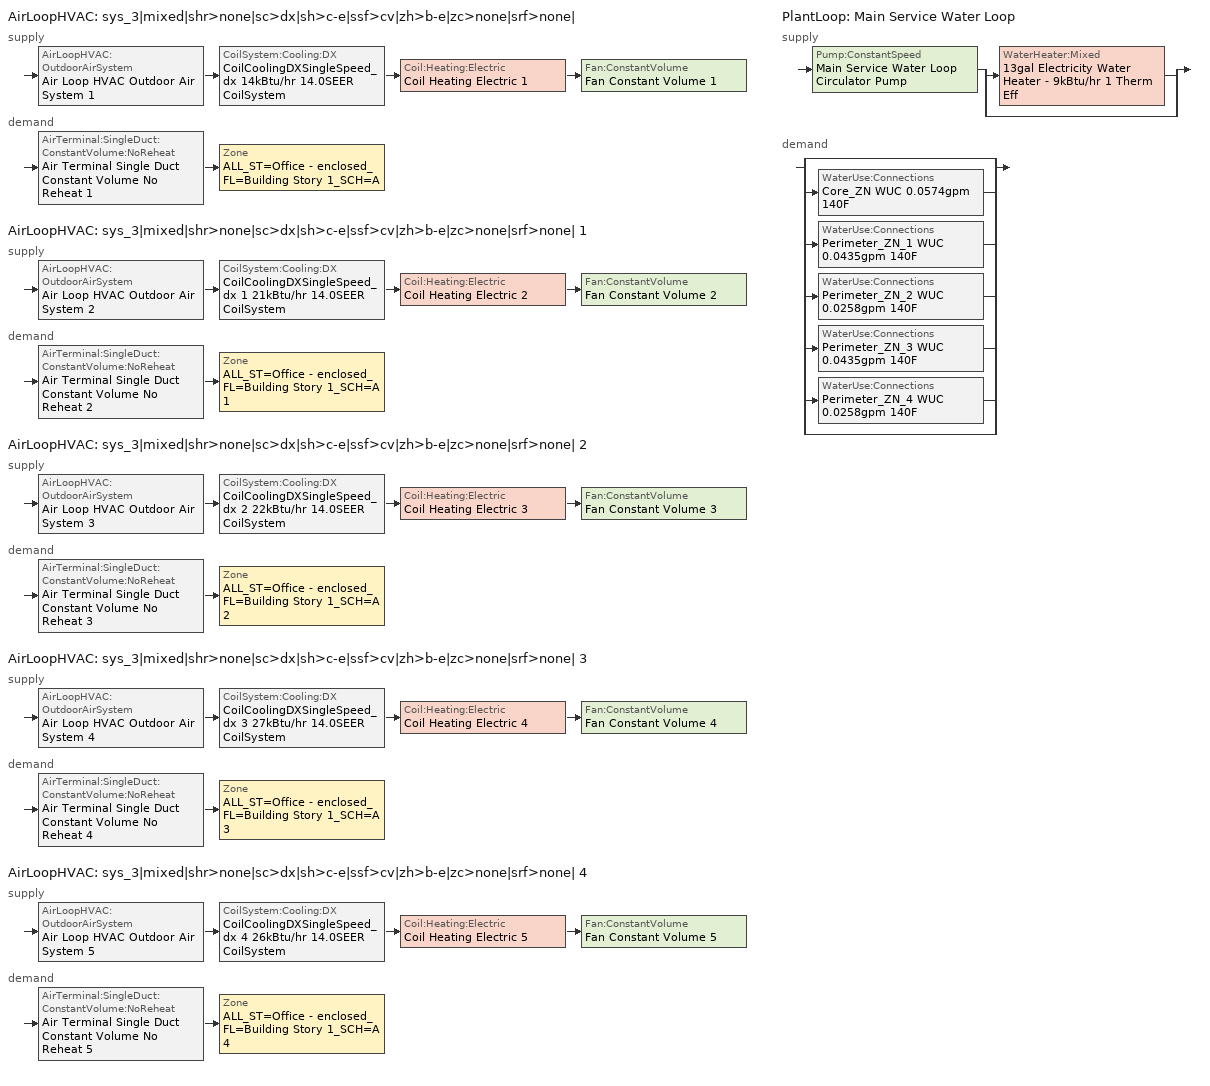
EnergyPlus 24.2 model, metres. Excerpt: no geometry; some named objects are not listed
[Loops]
AirLoopHVAC 'sys_3|mixed|shr>none|sc>dx|sh>c-e|ssf>cv|zh>b-e|zc>none|srf>none|'
 supply: AirLoopHVAC:OutdoorAirSystem 'Air Loop HVAC Outdoor Air System 1' > CoilSystem:Cooling:DX 'CoilCoolingDXSingleSpeed_dx 14kBtu/hr 14.0SEER CoilSystem' > Coil:Heating:Electric 'Coil Heating Electric 1' > Fan:ConstantVolume 'Fan Constant Volume 1'
 demand: AirTerminal:SingleDuct:ConstantVolume:NoReheat 'Air Terminal Single Duct Constant Volume No Reheat 1' > Zone 'ALL_ST=Office - enclosed_FL=Building Story 1_SCH=A'
AirLoopHVAC 'sys_3|mixed|shr>none|sc>dx|sh>c-e|ssf>cv|zh>b-e|zc>none|srf>none| 1'
 supply: AirLoopHVAC:OutdoorAirSystem 'Air Loop HVAC Outdoor Air System 2' > CoilSystem:Cooling:DX 'CoilCoolingDXSingleSpeed_dx 1 21kBtu/hr 14.0SEER CoilSystem' > Coil:Heating:Electric 'Coil Heating Electric 2' > Fan:ConstantVolume 'Fan Constant Volume 2'
 demand: AirTerminal:SingleDuct:ConstantVolume:NoReheat 'Air Terminal Single Duct Constant Volume No Reheat 2' > Zone 'ALL_ST=Office - enclosed_FL=Building Story 1_SCH=A 1'
AirLoopHVAC 'sys_3|mixed|shr>none|sc>dx|sh>c-e|ssf>cv|zh>b-e|zc>none|srf>none| 2'
 supply: AirLoopHVAC:OutdoorAirSystem 'Air Loop HVAC Outdoor Air System 3' > CoilSystem:Cooling:DX 'CoilCoolingDXSingleSpeed_dx 2 22kBtu/hr 14.0SEER CoilSystem' > Coil:Heating:Electric 'Coil Heating Electric 3' > Fan:ConstantVolume 'Fan Constant Volume 3'
 demand: AirTerminal:SingleDuct:ConstantVolume:NoReheat 'Air Terminal Single Duct Constant Volume No Reheat 3' > Zone 'ALL_ST=Office - enclosed_FL=Building Story 1_SCH=A 2'
AirLoopHVAC 'sys_3|mixed|shr>none|sc>dx|sh>c-e|ssf>cv|zh>b-e|zc>none|srf>none| 3'
 supply: AirLoopHVAC:OutdoorAirSystem 'Air Loop HVAC Outdoor Air System 4' > CoilSystem:Cooling:DX 'CoilCoolingDXSingleSpeed_dx 3 27kBtu/hr 14.0SEER CoilSystem' > Coil:Heating:Electric 'Coil Heating Electric 4' > Fan:ConstantVolume 'Fan Constant Volume 4'
 demand: AirTerminal:SingleDuct:ConstantVolume:NoReheat 'Air Terminal Single Duct Constant Volume No Reheat 4' > Zone 'ALL_ST=Office - enclosed_FL=Building Story 1_SCH=A 3'
AirLoopHVAC 'sys_3|mixed|shr>none|sc>dx|sh>c-e|ssf>cv|zh>b-e|zc>none|srf>none| 4'
 supply: AirLoopHVAC:OutdoorAirSystem 'Air Loop HVAC Outdoor Air System 5' > CoilSystem:Cooling:DX 'CoilCoolingDXSingleSpeed_dx 4 26kBtu/hr 14.0SEER CoilSystem' > Coil:Heating:Electric 'Coil Heating Electric 5' > Fan:ConstantVolume 'Fan Constant Volume 5'
 demand: AirTerminal:SingleDuct:ConstantVolume:NoReheat 'Air Terminal Single Duct Constant Volume No Reheat 5' > Zone 'ALL_ST=Office - enclosed_FL=Building Story 1_SCH=A 4'
PlantLoop 'Main Service Water Loop'
 supply: Pump:ConstantSpeed 'Main Service Water Loop Circulator Pump' > split
  | WaterHeater:Mixed '13gal Electricity Water Heater - 9kBtu/hr 1 Therm Eff'
  | bypass
 demand: split
  | bypass
  | WaterUse:Connections 'Core_ZN WUC 0.0574gpm 140F'
  | WaterUse:Connections 'Perimeter_ZN_1 WUC 0.0435gpm 140F'
  | WaterUse:Connections 'Perimeter_ZN_2 WUC 0.0258gpm 140F'
  | WaterUse:Connections 'Perimeter_ZN_3 WUC 0.0435gpm 140F'
  | WaterUse:Connections 'Perimeter_ZN_4 WUC 0.0258gpm 140F'
  | bypass
[ZoneControl:Thermostat] Temperature Difference Between Cutout And Setpoint {deltaC}=0
Name | Zone or ZoneList | Control Type Schedule | Control 1
ALL_ST=Office - enclosed_FL=Building Story 1_SCH=A Thermostat | ALL_ST=Office - enclosed_FL=Building Story 1_SCH=A | ALL_ST=Office - enclosed_FL=Building Story 1_SCH=A Thermostat Schedule | Space Function Office - enclosed Thermostat 11
ALL_ST=Office - enclosed_FL=Building Story 1_SCH=A 1 Thermostat | ALL_ST=Office - enclosed_FL=Building Story 1_SCH=A 1 | ALL_ST=Office - enclosed_FL=Building Story 1_SCH=A 1 Thermostat Schedule | Space Function Office - enclosed Thermostat 12
ALL_ST=Office - enclosed_FL=Building Story 1_SCH=A 2 Thermostat | ALL_ST=Office - enclosed_FL=Building Story 1_SCH=A 2 | ALL_ST=Office - enclosed_FL=Building Story 1_SCH=A 2 Thermostat Schedule | Space Function Office - enclosed Thermostat 13
ALL_ST=Office - enclosed_FL=Building Story 1_SCH=A 3 Thermostat | ALL_ST=Office - enclosed_FL=Building Story 1_SCH=A 3 | ALL_ST=Office - enclosed_FL=Building Story 1_SCH=A 3 Thermostat Schedule | Space Function Office - enclosed Thermostat 14
ALL_ST=Office - enclosed_FL=Building Story 1_SCH=A 4 Thermostat | ALL_ST=Office - enclosed_FL=Building Story 1_SCH=A 4 | ALL_ST=Office - enclosed_FL=Building Story 1_SCH=A 4 Thermostat Schedule | Space Function Office - enclosed Thermostat 15
[ThermostatSetpoint:DualSetpoint] Heating Setpoint Temperature Schedule=NECB-A-Thermostat Setpoint-Heating; Cooling Setpoint Temperature Schedule=NECB-A-Thermostat Setpoint-Cooling
Space Function Office - enclosed Thermostat 11; Space Function Office - enclosed Thermostat 12; Space Function Office - enclosed Thermostat 13; Space Function Office - enclosed Thermostat 14; Space Function Office - enclosed Thermostat 15
[ZoneHVAC:Baseboard:Convective:Electric] Availability Schedule=Always On Discrete; Heating Design Capacity {W}=Autosize; Efficiency=1
Zone HVAC Baseboard Convective Electric 1; Zone HVAC Baseboard Convective Electric 2; Zone HVAC Baseboard Convective Electric 3; Zone HVAC Baseboard Convective Electric 4; Zone HVAC Baseboard Convective Electric 5
[AirTerminal:SingleDuct:ConstantVolume:NoReheat] Availability Schedule=Always On Discrete; Maximum Air Flow Rate {m3/s}=AutoSize
Air Terminal Single Duct Constant Volume No Reheat 1; Air Terminal Single Duct Constant Volume No Reheat 2; Air Terminal Single Duct Constant Volume No Reheat 3; Air Terminal Single Duct Constant Volume No Reheat 4; Air Terminal Single Duct Constant Volume No Reheat 5
[Zone equipment]
ALL_ST=Office - enclosed_FL=Building Story 1_SCH=A: Zone HVAC Baseboard Convective Electric 1, Air Terminal Single Duct Constant Volume No Reheat 1
ALL_ST=Office - enclosed_FL=Building Story 1_SCH=A 1: Zone HVAC Baseboard Convective Electric 2, Air Terminal Single Duct Constant Volume No Reheat 2
ALL_ST=Office - enclosed_FL=Building Story 1_SCH=A 2: Zone HVAC Baseboard Convective Electric 3, Air Terminal Single Duct Constant Volume No Reheat 3
ALL_ST=Office - enclosed_FL=Building Story 1_SCH=A 3: Zone HVAC Baseboard Convective Electric 4, Air Terminal Single Duct Constant Volume No Reheat 4
ALL_ST=Office - enclosed_FL=Building Story 1_SCH=A 4: Zone HVAC Baseboard Convective Electric 5, Air Terminal Single Duct Constant Volume No Reheat 5
[Sizing:Zone] Zone Cooling Design Supply Air Temperature Input Method=TemperatureDifference; Zone Cooling Design Supply Air Temperature {C}=14; Zone Cooling Design Supply Air Temperature Difference {deltaC}=11; Zone Heating Design Supply Air Temperature Input Method=TemperatureDifference; Zone Heating Design Supply Air Temperature {C}=40; Zone Heating Design Supply Air Temperature Difference {deltaC}=21; Zone Cooling Design Supply Air Humidity Ratio {kgWater/kgDryAir}=0.0085; Zone Heating Design Supply Air Humidity Ratio {kgWater/kgDryAir}=0.008; Zone Heating Sizing Factor=1.3; Zone Cooling Sizing Factor=1.1; Cooling Design Air Flow Method=DesignDay; Cooling Design Air Flow Rate {m3/s}=0; Cooling Minimum Air Flow per Zone Floor Area {m3/s-m2}=0.000762; Cooling Minimum Air Flow {m3/s}=0; Cooling Minimum Air Flow Fraction=0; Heating Design Air Flow Method=DesignDay; Heating Design Air Flow Rate {m3/s}=0; Heating Maximum Air Flow per Zone Floor Area {m3/s-m2}=0.002032; Heating Maximum Air Flow {m3/s}=0.141576; Heating Maximum Air Flow Fraction=0.3; Account for Dedicated Outdoor Air System=No; Zone Load Sizing Method=Sensible Load Only No Latent Load; Zone Latent Cooling Design Supply Air Humidity Ratio Input Method=HumidityRatioDifference; Zone Cooling Design Supply Air Humidity Ratio Difference {kgWater/kgDryAir}=0.005; Zone Latent Heating Design Supply Air Humidity Ratio Input Method=HumidityRatioDifference; Zone Humidification Design Supply Air Humidity Ratio Difference {kgWater/kgDryAir}=0.005; Type of Space Sum to Use=Coincident
Name | Design Specification Outdoor Air Object
ALL_ST=Office - enclosed_FL=Building Story 1_SCH=A | ALL_ST=Office - enclosed_FL=Building Story 1_SCH=A DSOA Space List
ALL_ST=Office - enclosed_FL=Building Story 1_SCH=A 1 | ALL_ST=Office - enclosed_FL=Building Story 1_SCH=A 1 DSOA Space List
ALL_ST=Office - enclosed_FL=Building Story 1_SCH=A 2 | ALL_ST=Office - enclosed_FL=Building Story 1_SCH=A 2 DSOA Space List
ALL_ST=Office - enclosed_FL=Building Story 1_SCH=A 3 | ALL_ST=Office - enclosed_FL=Building Story 1_SCH=A 3 DSOA Space List
ALL_ST=Office - enclosed_FL=Building Story 1_SCH=A 4 | ALL_ST=Office - enclosed_FL=Building Story 1_SCH=A 4 DSOA Space List
[Controller:MechanicalVentilation] Demand Controlled Ventilation=No; System Outdoor Air Method=ZoneSum; Design Specification Outdoor Air Object Name 1=Space Function Office - enclosed Ventilation
Name | Availability Schedule | Zone or ZoneList Name 1
Controller Mechanical Ventilation 1 | sys_3|mixed|shr>none|sc>dx|sh>c-e|ssf>cv|zh>b-e|zc>none|srf>none| Occ Sch | ALL_ST=Office - enclosed_FL=Building Story 1_SCH=A
Controller Mechanical Ventilation 2 | sys_3|mixed|shr>none|sc>dx|sh>c-e|ssf>cv|zh>b-e|zc>none|srf>none| 1 Occ Sch | ALL_ST=Office - enclosed_FL=Building Story 1_SCH=A 1
Controller Mechanical Ventilation 3 | sys_3|mixed|shr>none|sc>dx|sh>c-e|ssf>cv|zh>b-e|zc>none|srf>none| 2 Occ Sch | ALL_ST=Office - enclosed_FL=Building Story 1_SCH=A 2
Controller Mechanical Ventilation 4 | sys_3|mixed|shr>none|sc>dx|sh>c-e|ssf>cv|zh>b-e|zc>none|srf>none| 3 Occ Sch | ALL_ST=Office - enclosed_FL=Building Story 1_SCH=A 3
Controller Mechanical Ventilation 5 | sys_3|mixed|shr>none|sc>dx|sh>c-e|ssf>cv|zh>b-e|zc>none|srf>none| 4 Occ Sch | ALL_ST=Office - enclosed_FL=Building Story 1_SCH=A 4
[DesignSpecification:OutdoorAir]
Space Function Office - enclosed Ventilation: Outdoor Air Method=Sum; Outdoor Air Flow per Person {m3/s-person}=0.0142092; Outdoor Air Flow per Zone Floor Area {m3/s-m2}=0; Outdoor Air Flow per Zone {m3/s}=0; Outdoor Air Flow Air Changes per Hour {1/hr}=0
[DesignSpecification:OutdoorAir:SpaceList] Space Design Specification Outdoor Air Object Name 1=Space Function Office - enclosed Ventilation
Name | Space Name 1
ALL_ST=Office - enclosed_FL=Building Story 1_SCH=A DSOA Space List | Core_ZN
ALL_ST=Office - enclosed_FL=Building Story 1_SCH=A 1 DSOA Space List | Perimeter_ZN_3
ALL_ST=Office - enclosed_FL=Building Story 1_SCH=A 2 DSOA Space List | Perimeter_ZN_2
ALL_ST=Office - enclosed_FL=Building Story 1_SCH=A 3 DSOA Space List | Perimeter_ZN_4
ALL_ST=Office - enclosed_FL=Building Story 1_SCH=A 4 DSOA Space List | Perimeter_ZN_1
[AirLoopHVAC] Design Supply Air Flow Rate {m3/s}=AutoSize; Design Return Air Flow Fraction of Supply Air Flow=1
sys_3|mixed|shr>none|sc>dx|sh>c-e|ssf>cv|zh>b-e|zc>none|srf>none|; sys_3|mixed|shr>none|sc>dx|sh>c-e|ssf>cv|zh>b-e|zc>none|srf>none| 1; sys_3|mixed|shr>none|sc>dx|sh>c-e|ssf>cv|zh>b-e|zc>none|srf>none| 2; sys_3|mixed|shr>none|sc>dx|sh>c-e|ssf>cv|zh>b-e|zc>none|srf>none| 3; sys_3|mixed|shr>none|sc>dx|sh>c-e|ssf>cv|zh>b-e|zc>none|srf>none| 4
[Sizing:System] Type of Load to Size On=Sensible; Design Outdoor Air Flow Rate {m3/s}=Autosize; Central Heating Maximum System Air Flow Ratio=1; Preheat Design Temperature {C}=7; Preheat Design Humidity Ratio {kgWater/kgDryAir}=0.008; Precool Design Temperature {C}=13; Precool Design Humidity Ratio {kgWater/kgDryAir}=0.008; Central Cooling Design Supply Air Temperature {C}=13; Central Heating Design Supply Air Temperature {C}=43; Type of Zone Sum to Use=NonCoincident; 100% Outdoor Air in Cooling=No; 100% Outdoor Air in Heating=No; Central Cooling Design Supply Air Humidity Ratio {kgWater/kgDryAir}=0.0085; Central Heating Design Supply Air Humidity Ratio {kgWater/kgDryAir}=0.008; Cooling Supply Air Flow Rate Method=DesignDay; Cooling Supply Air Flow Rate {m3/s}=0; Cooling Supply Air Flow Rate Per Floor Area {m3/s-m2}=0.00996765; Cooling Fraction of Autosized Cooling Supply Air Flow Rate=1; Cooling Supply Air Flow Rate Per Unit Cooling Capacity {m3/s-W}=3.94755e-05; Heating Supply Air Flow Rate Method=DesignDay; Heating Supply Air Flow Rate {m3/s}=0; Heating Supply Air Flow Rate Per Floor Area {m3/s-m2}=0.00996765; Heating Fraction of Autosized Heating Supply Air Flow Rate=1; Heating Fraction of Autosized Cooling Supply Air Flow Rate=1; Heating Supply Air Flow Rate Per Unit Heating Capacity {m3/s-W}=3.15882e-05; System Outdoor Air Method=ZoneSum; Zone Maximum Outdoor Air Fraction=1; Cooling Design Capacity Method=CoolingDesignCapacity; Cooling Design Capacity {W}=Autosize; Cooling Design Capacity Per Floor Area {W/m2}=234.7; Fraction of Autosized Cooling Design Capacity=1; Heating Design Capacity Method=HeatingDesignCapacity; Heating Design Capacity {W}=Autosize; Heating Design Capacity Per Floor Area {W/m2}=157; Fraction of Autosized Heating Design Capacity=1; Central Cooling Capacity Control Method=OnOff; Occupant Diversity=Autosize
sys_3|mixed|shr>none|sc>dx|sh>c-e|ssf>cv|zh>b-e|zc>none|srf>none|; sys_3|mixed|shr>none|sc>dx|sh>c-e|ssf>cv|zh>b-e|zc>none|srf>none| 1; sys_3|mixed|shr>none|sc>dx|sh>c-e|ssf>cv|zh>b-e|zc>none|srf>none| 2; sys_3|mixed|shr>none|sc>dx|sh>c-e|ssf>cv|zh>b-e|zc>none|srf>none| 3; sys_3|mixed|shr>none|sc>dx|sh>c-e|ssf>cv|zh>b-e|zc>none|srf>none| 4
[Controller:OutdoorAir] Minimum Outdoor Air Flow Rate {m3/s}=Autosize; Maximum Outdoor Air Flow Rate {m3/s}=Autosize; Economizer Control Type=NoEconomizer; Economizer Control Action Type=ModulateFlow; Economizer Maximum Limit Dry-Bulb Temperature {C}=28; Economizer Maximum Limit Enthalpy {J/kg}=64000; Economizer Minimum Limit Dry-Bulb Temperature {C}=-100; Lockout Type=NoLockout; Minimum Limit Type=FixedMinimum; High Humidity Control=No; High Humidity Outdoor Air Flow Ratio=1; Control High Indoor Humidity Based on Outdoor Humidity Ratio=Yes; Heat Recovery Bypass Control Type=BypassWhenWithinEconomizerLimits; Economizer Operation Staging=InterlockedWithMechanicalCooling
Name | Minimum Outdoor Air Schedule | Mechanical Ventilation Controller
Controller Outdoor Air 1 | sys_3|mixed|shr>none|sc>dx|sh>c-e|ssf>cv|zh>b-e|zc>none|srf>none| Occ Sch | Controller Mechanical Ventilation 1
Controller Outdoor Air 2 | sys_3|mixed|shr>none|sc>dx|sh>c-e|ssf>cv|zh>b-e|zc>none|srf>none| 1 Occ Sch | Controller Mechanical Ventilation 2
Controller Outdoor Air 3 | sys_3|mixed|shr>none|sc>dx|sh>c-e|ssf>cv|zh>b-e|zc>none|srf>none| 2 Occ Sch | Controller Mechanical Ventilation 3
Controller Outdoor Air 4 | sys_3|mixed|shr>none|sc>dx|sh>c-e|ssf>cv|zh>b-e|zc>none|srf>none| 3 Occ Sch | Controller Mechanical Ventilation 4
Controller Outdoor Air 5 | sys_3|mixed|shr>none|sc>dx|sh>c-e|ssf>cv|zh>b-e|zc>none|srf>none| 4 Occ Sch | Controller Mechanical Ventilation 5
[SetpointManager:MixedAir] Control Variable=Temperature
Node 12 OS Default SPM; Node 11 OS Default SPM; Node 9 OS Default SPM; Node 24 OS Default SPM; Node 23 OS Default SPM; Node 22 OS Default SPM; Node 34 OS Default SPM; Node 33 OS Default SPM; Node 32 OS Default SPM; Node 44 OS Default SPM; Node 43 OS Default SPM; Node 42 OS Default SPM; Node 54 OS Default SPM; Node 53 OS Default SPM; Node 52 OS Default SPM
[CoilSystem:Cooling:DX] Availability Schedule=Always On Discrete
Name | Cooling Coil
CoilCoolingDXSingleSpeed_dx 14kBtu/hr 14.0SEER CoilSystem | CoilCoolingDXSingleSpeed_dx 14kBtu/hr 14.0SEER
CoilCoolingDXSingleSpeed_dx 1 21kBtu/hr 14.0SEER CoilSystem | CoilCoolingDXSingleSpeed_dx 1 21kBtu/hr 14.0SEER
CoilCoolingDXSingleSpeed_dx 2 22kBtu/hr 14.0SEER CoilSystem | CoilCoolingDXSingleSpeed_dx 2 22kBtu/hr 14.0SEER
CoilCoolingDXSingleSpeed_dx 3 27kBtu/hr 14.0SEER CoilSystem | CoilCoolingDXSingleSpeed_dx 3 27kBtu/hr 14.0SEER
CoilCoolingDXSingleSpeed_dx 4 26kBtu/hr 14.0SEER CoilSystem | CoilCoolingDXSingleSpeed_dx 4 26kBtu/hr 14.0SEER
[Coil:Cooling:DX:SingleSpeed] Availability Schedule=Always On Discrete; Gross Rated Total Cooling Capacity {W}=Autosize; Gross Rated Sensible Heat Ratio=Autosize; Gross Rated Cooling COP {W/W}=3.8248; Rated Air Flow Rate {m3/s}=Autosize; Rated Evaporator Fan Power Per Volume Flow Rate 2017 {W/(m3/s)}=773.3; Rated Evaporator Fan Power Per Volume Flow Rate 2023 {W/(m3/s)}=934.4; Total Cooling Capacity Function of Temperature Curve=DXCOOL-NECB2011-REF-CAPFT; Total Cooling Capacity Function of Flow Fraction Curve=DXCOOL-NECB2011-REF-CAPFFLOW; Energy Input Ratio Function of Temperature Curve=DXCOOL-NECB2011-REF-COOLEIRFT; Energy Input Ratio Function of Flow Fraction Curve=DXCOOL-NECB2011-REF-COOLEIRFFLOW; Part Load Fraction Correlation Curve=DXCOOL-NECB2011-REF-COOLPLFFPLR; Minimum Outdoor Dry-Bulb Temperature for Compressor Operation {C}=-25; Nominal Time for Condensate Removal to Begin {s}=0; Ratio of Initial Moisture Evaporation Rate and Steady State Latent Capacity=0; Maximum Cycling Rate {cycles/hr}=0; Latent Capacity Time Constant {s}=0; Condenser Type=AirCooled; Evaporative Condenser Effectiveness=0.9; Evaporative Condenser Air Flow Rate {m3/s}=Autosize; Evaporative Condenser Pump Rated Power Consumption {W}=Autosize; Crankcase Heater Capacity {W}=0; Maximum Outdoor Dry-Bulb Temperature for Crankcase Heater Operation {C}=10; Basin Heater Capacity {W/K}=0; Basin Heater Setpoint Temperature {C}=2
CoilCoolingDXSingleSpeed_dx 14kBtu/hr 14.0SEER; CoilCoolingDXSingleSpeed_dx 1 21kBtu/hr 14.0SEER; CoilCoolingDXSingleSpeed_dx 2 22kBtu/hr 14.0SEER; CoilCoolingDXSingleSpeed_dx 3 27kBtu/hr 14.0SEER; CoilCoolingDXSingleSpeed_dx 4 26kBtu/hr 14.0SEER
[Coil:Heating:Electric] Availability Schedule=Always On Discrete; Efficiency=1; Nominal Capacity {W}=Autosize
Coil Heating Electric 1; Coil Heating Electric 2; Coil Heating Electric 3; Coil Heating Electric 4; Coil Heating Electric 5
[Fan:ConstantVolume] Fan Total Efficiency=0.39975; Pressure Rise {Pa}=640; Maximum Flow Rate {m3/s}=AutoSize; Motor Efficiency=0.615; Motor In Airstream Fraction=1
Name | Availability Schedule
Fan Constant Volume 1 | sys_3|mixed|shr>none|sc>dx|sh>c-e|ssf>cv|zh>b-e|zc>none|srf>none| Occ Sch
Fan Constant Volume 2 | sys_3|mixed|shr>none|sc>dx|sh>c-e|ssf>cv|zh>b-e|zc>none|srf>none| 1 Occ Sch
Fan Constant Volume 3 | sys_3|mixed|shr>none|sc>dx|sh>c-e|ssf>cv|zh>b-e|zc>none|srf>none| 2 Occ Sch
Fan Constant Volume 4 | sys_3|mixed|shr>none|sc>dx|sh>c-e|ssf>cv|zh>b-e|zc>none|srf>none| 3 Occ Sch
Fan Constant Volume 5 | sys_3|mixed|shr>none|sc>dx|sh>c-e|ssf>cv|zh>b-e|zc>none|srf>none| 4 Occ Sch
[SetpointManager:SingleZone:Reheat] Control Variable=Temperature; Minimum Supply Air Temperature {C}=13; Maximum Supply Air Temperature {C}=43
Name | Control Zone
Setpoint Manager Single Zone Reheat 1 | ALL_ST=Office - enclosed_FL=Building Story 1_SCH=A
Setpoint Manager Single Zone Reheat 2 | ALL_ST=Office - enclosed_FL=Building Story 1_SCH=A 1
Setpoint Manager Single Zone Reheat 3 | ALL_ST=Office - enclosed_FL=Building Story 1_SCH=A 2
Setpoint Manager Single Zone Reheat 4 | ALL_ST=Office - enclosed_FL=Building Story 1_SCH=A 3
Setpoint Manager Single Zone Reheat 5 | ALL_ST=Office - enclosed_FL=Building Story 1_SCH=A 4
[PlantLoop]
Main Service Water Loop: Fluid Type=Water; Plant Equipment Operation Scheme=Main Service Water Loop Operation Schemes; Maximum Loop Temperature {C}=60; Minimum Loop Temperature {C}=51.6667; Maximum Loop Flow Rate {m3/s}=Autosize; Minimum Loop Flow Rate {m3/s}=0; Plant Loop Volume {m3}=Autocalculate; Load Distribution Scheme=Optimal; Plant Loop Demand Calculation Scheme=SingleSetpoint; Common Pipe Simulation=None
[Sizing:Plant]
Main Service Water Loop: Loop Type=Heating; Design Loop Exit Temperature {C}=60; Loop Design Temperature Difference {deltaC}=5; Sizing Option=NonCoincident; Zone Timesteps in Averaging Window=1; Coincident Sizing Factor Mode=None
[Pump:ConstantSpeed]
Main Service Water Loop Circulator Pump: Design Flow Rate {m3/s}=Autosize; Design Pump Head {Pa}=675018; Design Power Consumption {W}=Autosize; Motor Efficiency=0.7; Fraction of Motor Inefficiencies to Fluid Stream=0; Pump Control Type=Intermittent; Design Power Sizing Method=PowerPerFlowPerPressure; Design Electric Power per Unit Flow Rate {W/(m3/s)}=348701.1; Design Shaft Power per Unit Flow Rate per Unit Head {W-s/m3-Pa}=1.28205
[WaterHeater:Mixed]
13gal Electricity Water Heater - 9kBtu/hr 1 Therm Eff: Tank Volume {m3}=0.048999; Setpoint Temperature Schedule=Service Water Loop Temp - 140F; Deadband Temperature Difference {deltaC}=2; Maximum Temperature Limit {C}=60; Heater Control Type=Cycle; Heater Maximum Capacity {W}=2560.2; Heater Ignition Minimum Flow Rate {m3/s}=0; Heater Ignition Delay {s}=0; Heater Fuel Type=Electricity; Heater Thermal Efficiency=1; Off Cycle Parasitic Fuel Consumption Rate {W}=12.9721; Off Cycle Parasitic Fuel Type=Electricity; Off Cycle Parasitic Heat Fraction to Tank=0.8; On Cycle Parasitic Fuel Consumption Rate {W}=12.9721; On Cycle Parasitic Fuel Type=Electricity; On Cycle Parasitic Heat Fraction to Tank=0; Ambient Temperature Indicator=Schedule; Ambient Temperature Schedule=Water Heater Ambient Temp Schedule 71.6F; Off Cycle Loss Coefficient to Ambient Temperature {W/K}=1.28057; Off Cycle Loss Fraction to Zone=1; On Cycle Loss Coefficient to Ambient Temperature {W/K}=1.28057; On Cycle Loss Fraction to Zone=1; Use Side Effectiveness=1; Source Side Effectiveness=1; Use Side Design Flow Rate {m3/s}=Autosize; Source Side Design Flow Rate {m3/s}=Autosize; Indirect Water Heating Recovery Time {hr}=1.5; Source Side Flow Control Mode=IndirectHeatPrimarySetpoint
[WaterHeater:Sizing]
13gal Electricity Water Heater - 9kBtu/hr 1 Therm Eff: Design Mode=PeakDraw; Time Storage Can Meet Peak Draw {hr}=0.538503; Time for Tank Recovery {hr}=1; Nominal Tank Volume for Autosizing Plant Connections {m3}=1
[SetpointManager:Scheduled]
Service hot water setpoint manager: Control Variable=Temperature; Schedule=Service Water Loop Temp - 140F
[WaterUse:Connections] Drain Water Heat Exchanger Type=None; Drain Water Heat Exchanger Destination=Plant
Name | Water Use Equipment Name 1
Core_ZN WUC 0.0574gpm 140F | Core_ZN Service Water Use 0.0574gpm 140F
Perimeter_ZN_1 WUC 0.0435gpm 140F | Perimeter_ZN_1 Service Water Use 0.0435gpm 140F
Perimeter_ZN_2 WUC 0.0258gpm 140F | Perimeter_ZN_2 Service Water Use 0.0258gpm 140F
Perimeter_ZN_3 WUC 0.0435gpm 140F | Perimeter_ZN_3 Service Water Use 0.0435gpm 140F
Perimeter_ZN_4 WUC 0.0258gpm 140F | Perimeter_ZN_4 Service Water Use 0.0258gpm 140F
[WaterUse:Equipment] Flow Rate Fraction Schedule=NECB-A-Service Water Heating; Target Temperature Schedule=Mixed Water At Faucet Temp - 140F; Sensible Fraction Schedule=Fraction Sensible - 0.2; Latent Fraction Schedule=Fraction Latent - 0.05
Name | Peak Flow Rate {m3/s} | Zone
Core_ZN Service Water Use 0.0574gpm 140F | 3.62272e-06 | ALL_ST=Office - enclosed_FL=Building Story 1_SCH=A
Perimeter_ZN_1 Service Water Use 0.0435gpm 140F | 2.74626e-06 | ALL_ST=Office - enclosed_FL=Building Story 1_SCH=A 4
Perimeter_ZN_2 Service Water Use 0.0258gpm 140F | 1.62912e-06 | ALL_ST=Office - enclosed_FL=Building Story 1_SCH=A 2
Perimeter_ZN_3 Service Water Use 0.0435gpm 140F | 2.74626e-06 | ALL_ST=Office - enclosed_FL=Building Story 1_SCH=A 1
Perimeter_ZN_4 Service Water Use 0.0258gpm 140F | 1.62912e-06 | ALL_ST=Office - enclosed_FL=Building Story 1_SCH=A 3
[PlantEquipmentOperationSchemes]
Main Service Water Loop Operation Schemes: Control Scheme Object Type 1=PlantEquipmentOperation:HeatingLoad; Control Scheme Name 1=Main Service Water Loop Heating Operation Scheme; Control Scheme Schedule Name 1=Always On Discrete
[PlantEquipmentOperation:HeatingLoad]
Main Service Water Loop Heating Operation Scheme: Load Range Lower Limit 1 {W}=0; Load Range Upper Limit 1 {W}=1000000000; Range Equipment List Name 1=Main Service Water Loop Heating Equipment List
[PlantEquipmentList]
Main Service Water Loop Heating Equipment List: WaterHeater:Mixed, 13gal Electricity Water Heater - 9kBtu/hr 1 Therm Eff
[Schedule:Day:Interval]
NECB-A-Thermostat Setpoint-Heating Sun|Hol Day; NECB-A-Thermostat Setpoint-Heating Sat Day: No, 24:00, 18
NECB-A-Thermostat Setpoint-Heating Default|Wkdy Day; NECB-A-Thermostat Setpoint-Heating Default: No, 06:00, 18, 07:00, 20, 21:00, 22, 24:00, 18
NECB-A-Thermostat Setpoint-Cooling Sun|Hol Day; NECB-A-Thermostat Setpoint-Cooling Sat Day: No, 24:00, 35
NECB-A-Thermostat Setpoint-Cooling Default|Wkdy Day; NECB-A-Thermostat Setpoint-Cooling Default: No, 06:00, 35, 21:00, 24, 24:00, 35
Schedule Day 6; Schedule Day 5; Schedule Day 8; Schedule Day 7; Schedule Day 10; Schedule Day 9; Schedule Day 12; Schedule Day 11; Schedule Day 14; Schedule Day 13: No, 24:00, 0
sys_3|mixed|shr>none|sc>dx|sh>c-e|ssf>cv|zh>b-e|zc>none|srf>none| Occ Sch Default; sys_3|mixed|shr>none|sc>dx|sh>c-e|ssf>cv|zh>b-e|zc>none|srf>none| 1 Occ Sch Default; sys_3|mixed|shr>none|sc>dx|sh>c-e|ssf>cv|zh>b-e|zc>none|srf>none| 2 Occ Sch Default; sys_3|mixed|shr>none|sc>dx|sh>c-e|ssf>cv|zh>b-e|zc>none|srf>none| 3 Occ Sch Default; sys_3|mixed|shr>none|sc>dx|sh>c-e|ssf>cv|zh>b-e|zc>none|srf>none| 4 Occ Sch Default: No, 08:00, 0, 19:00, 1, 24:00, 0
sys_3|mixed|shr>none|sc>dx|sh>c-e|ssf>cv|zh>b-e|zc>none|srf>none| Occ Sch Summer Design Day; sys_3|mixed|shr>none|sc>dx|sh>c-e|ssf>cv|zh>b-e|zc>none|srf>none| Occ Sch Winter Design Day; sys_3|mixed|shr>none|sc>dx|sh>c-e|ssf>cv|zh>b-e|zc>none|srf>none| 1 Occ Sch Summer Design Day; sys_3|mixed|shr>none|sc>dx|sh>c-e|ssf>cv|zh>b-e|zc>none|srf>none| 1 Occ Sch Winter Design Day; sys_3|mixed|shr>none|sc>dx|sh>c-e|ssf>cv|zh>b-e|zc>none|srf>none| 2 Occ Sch Summer Design Day; sys_3|mixed|shr>none|sc>dx|sh>c-e|ssf>cv|zh>b-e|zc>none|srf>none| 2 Occ Sch Winter Design Day; sys_3|mixed|shr>none|sc>dx|sh>c-e|ssf>cv|zh>b-e|zc>none|srf>none| 3 Occ Sch Summer Design Day; sys_3|mixed|shr>none|sc>dx|sh>c-e|ssf>cv|zh>b-e|zc>none|srf>none| 3 Occ Sch Winter Design Day; sys_3|mixed|shr>none|sc>dx|sh>c-e|ssf>cv|zh>b-e|zc>none|srf>none| 4 Occ Sch Summer Design Day; sys_3|mixed|shr>none|sc>dx|sh>c-e|ssf>cv|zh>b-e|zc>none|srf>none| 4 Occ Sch Winter Design Day: No, 24:00, 1
Fraction Latent - 0.05 Default; NECB-A-Service Water Heating Sat Day; NECB-A-Service Water Heating Sun|Hol Day: No, 24:00, 0.05
Fraction Sensible - 0.2 Default: No, 24:00, 0.2
Mixed Water At Faucet Temp - 140F Default; Service Water Loop Temp - 140F Default: No, 24:00, 60
NECB-A-Service Water Heating Default; NECB-A-Service Water Heating Default|Wkdy Day: No, 07:00, 0.05, 08:00, 0.1, 10:00, 0.5, 16:00, 0.9, 17:00, 0.7, 18:00, 0.5, 19:00, 0.3, 22:00, 0.2, 24:00, 0.05
Water Heater Ambient Temp Schedule 71.6F Default: No, 24:00, 22
[Schedule:Week:Daily]
NECB-A-Thermostat Setpoint-Heating Week Rule - Jan1-Dec31: NECB-A-Thermostat Setpoint-Heating Sun|Hol Day, NECB-A-Thermostat Setpoint-Heating Default|Wkdy Day, NECB-A-Thermostat Setpoint-Heating Default|Wkdy Day, NECB-A-Thermostat Setpoint-Heating Default|Wkdy Day, NECB-A-Thermostat Setpoint-Heating Default|Wkdy Day, NECB-A-Thermostat Setpoint-Heating Default|Wkdy Day, NECB-A-Thermostat Setpoint-Heating Sat Day, NECB-A-Thermostat Setpoint-Heating Default, NECB-A-Thermostat Setpoint-Heating Default, NECB-A-Thermostat Setpoint-Heating Default, NECB-A-Thermostat Setpoint-Heating Default, NECB-A-Thermostat Setpoint-Heating Default
NECB-A-Thermostat Setpoint-Cooling Week Rule - Jan1-Dec31: NECB-A-Thermostat Setpoint-Cooling Sun|Hol Day, NECB-A-Thermostat Setpoint-Cooling Default|Wkdy Day, NECB-A-Thermostat Setpoint-Cooling Default|Wkdy Day, NECB-A-Thermostat Setpoint-Cooling Default|Wkdy Day, NECB-A-Thermostat Setpoint-Cooling Default|Wkdy Day, NECB-A-Thermostat Setpoint-Cooling Default|Wkdy Day, NECB-A-Thermostat Setpoint-Cooling Sat Day, NECB-A-Thermostat Setpoint-Cooling Default, NECB-A-Thermostat Setpoint-Cooling Default, NECB-A-Thermostat Setpoint-Cooling Default, NECB-A-Thermostat Setpoint-Cooling Default, NECB-A-Thermostat Setpoint-Cooling Default
sys_3|mixed|shr>none|sc>dx|sh>c-e|ssf>cv|zh>b-e|zc>none|srf>none| Occ Sch Week Rule - Jan1-Dec31: Schedule Day 6, sys_3|mixed|shr>none|sc>dx|sh>c-e|ssf>cv|zh>b-e|zc>none|srf>none| Occ Sch Default, sys_3|mixed|shr>none|sc>dx|sh>c-e|ssf>cv|zh>b-e|zc>none|srf>none| Occ Sch Default, sys_3|mixed|shr>none|sc>dx|sh>c-e|ssf>cv|zh>b-e|zc>none|srf>none| Occ Sch Default, sys_3|mixed|shr>none|sc>dx|sh>c-e|ssf>cv|zh>b-e|zc>none|srf>none| Occ Sch Default, sys_3|mixed|shr>none|sc>dx|sh>c-e|ssf>cv|zh>b-e|zc>none|srf>none| Occ Sch Default, Schedule Day 5, sys_3|mixed|shr>none|sc>dx|sh>c-e|ssf>cv|zh>b-e|zc>none|srf>none| Occ Sch Default, sys_3|mixed|shr>none|sc>dx|sh>c-e|ssf>cv|zh>b-e|zc>none|srf>none| Occ Sch Summer Design Day, sys_3|mixed|shr>none|sc>dx|sh>c-e|ssf>cv|zh>b-e|zc>none|srf>none| Occ Sch Winter Design Day, sys_3|mixed|shr>none|sc>dx|sh>c-e|ssf>cv|zh>b-e|zc>none|srf>none| Occ Sch Default, sys_3|mixed|shr>none|sc>dx|sh>c-e|ssf>cv|zh>b-e|zc>none|srf>none| Occ Sch Default
sys_3|mixed|shr>none|sc>dx|sh>c-e|ssf>cv|zh>b-e|zc>none|srf>none| 1 Occ Sch Week Rule - Jan1-Dec31: Schedule Day 8, sys_3|mixed|shr>none|sc>dx|sh>c-e|ssf>cv|zh>b-e|zc>none|srf>none| 1 Occ Sch Default, sys_3|mixed|shr>none|sc>dx|sh>c-e|ssf>cv|zh>b-e|zc>none|srf>none| 1 Occ Sch Default, sys_3|mixed|shr>none|sc>dx|sh>c-e|ssf>cv|zh>b-e|zc>none|srf>none| 1 Occ Sch Default, sys_3|mixed|shr>none|sc>dx|sh>c-e|ssf>cv|zh>b-e|zc>none|srf>none| 1 Occ Sch Default, sys_3|mixed|shr>none|sc>dx|sh>c-e|ssf>cv|zh>b-e|zc>none|srf>none| 1 Occ Sch Default, Schedule Day 7, sys_3|mixed|shr>none|sc>dx|sh>c-e|ssf>cv|zh>b-e|zc>none|srf>none| 1 Occ Sch Default, sys_3|mixed|shr>none|sc>dx|sh>c-e|ssf>cv|zh>b-e|zc>none|srf>none| 1 Occ Sch Summer Design Day, sys_3|mixed|shr>none|sc>dx|sh>c-e|ssf>cv|zh>b-e|zc>none|srf>none| 1 Occ Sch Winter Design Day, sys_3|mixed|shr>none|sc>dx|sh>c-e|ssf>cv|zh>b-e|zc>none|srf>none| 1 Occ Sch Default, sys_3|mixed|shr>none|sc>dx|sh>c-e|ssf>cv|zh>b-e|zc>none|srf>none| 1 Occ Sch Default
sys_3|mixed|shr>none|sc>dx|sh>c-e|ssf>cv|zh>b-e|zc>none|srf>none| 2 Occ Sch Week Rule - Jan1-Dec31: Schedule Day 10, sys_3|mixed|shr>none|sc>dx|sh>c-e|ssf>cv|zh>b-e|zc>none|srf>none| 2 Occ Sch Default, sys_3|mixed|shr>none|sc>dx|sh>c-e|ssf>cv|zh>b-e|zc>none|srf>none| 2 Occ Sch Default, sys_3|mixed|shr>none|sc>dx|sh>c-e|ssf>cv|zh>b-e|zc>none|srf>none| 2 Occ Sch Default, sys_3|mixed|shr>none|sc>dx|sh>c-e|ssf>cv|zh>b-e|zc>none|srf>none| 2 Occ Sch Default, sys_3|mixed|shr>none|sc>dx|sh>c-e|ssf>cv|zh>b-e|zc>none|srf>none| 2 Occ Sch Default, Schedule Day 9, sys_3|mixed|shr>none|sc>dx|sh>c-e|ssf>cv|zh>b-e|zc>none|srf>none| 2 Occ Sch Default, sys_3|mixed|shr>none|sc>dx|sh>c-e|ssf>cv|zh>b-e|zc>none|srf>none| 2 Occ Sch Summer Design Day, sys_3|mixed|shr>none|sc>dx|sh>c-e|ssf>cv|zh>b-e|zc>none|srf>none| 2 Occ Sch Winter Design Day, sys_3|mixed|shr>none|sc>dx|sh>c-e|ssf>cv|zh>b-e|zc>none|srf>none| 2 Occ Sch Default, sys_3|mixed|shr>none|sc>dx|sh>c-e|ssf>cv|zh>b-e|zc>none|srf>none| 2 Occ Sch Default
sys_3|mixed|shr>none|sc>dx|sh>c-e|ssf>cv|zh>b-e|zc>none|srf>none| 3 Occ Sch Week Rule - Jan1-Dec31: Schedule Day 12, sys_3|mixed|shr>none|sc>dx|sh>c-e|ssf>cv|zh>b-e|zc>none|srf>none| 3 Occ Sch Default, sys_3|mixed|shr>none|sc>dx|sh>c-e|ssf>cv|zh>b-e|zc>none|srf>none| 3 Occ Sch Default, sys_3|mixed|shr>none|sc>dx|sh>c-e|ssf>cv|zh>b-e|zc>none|srf>none| 3 Occ Sch Default, sys_3|mixed|shr>none|sc>dx|sh>c-e|ssf>cv|zh>b-e|zc>none|srf>none| 3 Occ Sch Default, sys_3|mixed|shr>none|sc>dx|sh>c-e|ssf>cv|zh>b-e|zc>none|srf>none| 3 Occ Sch Default, Schedule Day 11, sys_3|mixed|shr>none|sc>dx|sh>c-e|ssf>cv|zh>b-e|zc>none|srf>none| 3 Occ Sch Default, sys_3|mixed|shr>none|sc>dx|sh>c-e|ssf>cv|zh>b-e|zc>none|srf>none| 3 Occ Sch Summer Design Day, sys_3|mixed|shr>none|sc>dx|sh>c-e|ssf>cv|zh>b-e|zc>none|srf>none| 3 Occ Sch Winter Design Day, sys_3|mixed|shr>none|sc>dx|sh>c-e|ssf>cv|zh>b-e|zc>none|srf>none| 3 Occ Sch Default, sys_3|mixed|shr>none|sc>dx|sh>c-e|ssf>cv|zh>b-e|zc>none|srf>none| 3 Occ Sch Default
sys_3|mixed|shr>none|sc>dx|sh>c-e|ssf>cv|zh>b-e|zc>none|srf>none| 4 Occ Sch Week Rule - Jan1-Dec31: Schedule Day 14, sys_3|mixed|shr>none|sc>dx|sh>c-e|ssf>cv|zh>b-e|zc>none|srf>none| 4 Occ Sch Default, sys_3|mixed|shr>none|sc>dx|sh>c-e|ssf>cv|zh>b-e|zc>none|srf>none| 4 Occ Sch Default, sys_3|mixed|shr>none|sc>dx|sh>c-e|ssf>cv|zh>b-e|zc>none|srf>none| 4 Occ Sch Default, sys_3|mixed|shr>none|sc>dx|sh>c-e|ssf>cv|zh>b-e|zc>none|srf>none| 4 Occ Sch Default, sys_3|mixed|shr>none|sc>dx|sh>c-e|ssf>cv|zh>b-e|zc>none|srf>none| 4 Occ Sch Default, Schedule Day 13, sys_3|mixed|shr>none|sc>dx|sh>c-e|ssf>cv|zh>b-e|zc>none|srf>none| 4 Occ Sch Default, sys_3|mixed|shr>none|sc>dx|sh>c-e|ssf>cv|zh>b-e|zc>none|srf>none| 4 Occ Sch Summer Design Day, sys_3|mixed|shr>none|sc>dx|sh>c-e|ssf>cv|zh>b-e|zc>none|srf>none| 4 Occ Sch Winter Design Day, sys_3|mixed|shr>none|sc>dx|sh>c-e|ssf>cv|zh>b-e|zc>none|srf>none| 4 Occ Sch Default, sys_3|mixed|shr>none|sc>dx|sh>c-e|ssf>cv|zh>b-e|zc>none|srf>none| 4 Occ Sch Default
Fraction Latent - 0.05 Week Rule - Jan1-Dec31: Fraction Latent - 0.05 Default, Fraction Latent - 0.05 Default, Fraction Latent - 0.05 Default, Fraction Latent - 0.05 Default, Fraction Latent - 0.05 Default, Fraction Latent - 0.05 Default, Fraction Latent - 0.05 Default, Fraction Latent - 0.05 Default, Fraction Latent - 0.05 Default, Fraction Latent - 0.05 Default, Fraction Latent - 0.05 Default, Fraction Latent - 0.05 Default
Fraction Sensible - 0.2 Week Rule - Jan1-Dec31: Fraction Sensible - 0.2 Default, Fraction Sensible - 0.2 Default, Fraction Sensible - 0.2 Default, Fraction Sensible - 0.2 Default, Fraction Sensible - 0.2 Default, Fraction Sensible - 0.2 Default, Fraction Sensible - 0.2 Default, Fraction Sensible - 0.2 Default, Fraction Sensible - 0.2 Default, Fraction Sensible - 0.2 Default, Fraction Sensible - 0.2 Default, Fraction Sensible - 0.2 Default
Mixed Water At Faucet Temp - 140F Week Rule - Jan1-Dec31: Mixed Water At Faucet Temp - 140F Default, Mixed Water At Faucet Temp - 140F Default, Mixed Water At Faucet Temp - 140F Default, Mixed Water At Faucet Temp - 140F Default, Mixed Water At Faucet Temp - 140F Default, Mixed Water At Faucet Temp - 140F Default, Mixed Water At Faucet Temp - 140F Default, Mixed Water At Faucet Temp - 140F Default, Mixed Water At Faucet Temp - 140F Default, Mixed Water At Faucet Temp - 140F Default, Mixed Water At Faucet Temp - 140F Default, Mixed Water At Faucet Temp - 140F Default
NECB-A-Service Water Heating Week Rule - Jan1-Dec31: NECB-A-Service Water Heating Sun|Hol Day, NECB-A-Service Water Heating Default|Wkdy Day, NECB-A-Service Water Heating Default|Wkdy Day, NECB-A-Service Water Heating Default|Wkdy Day, NECB-A-Service Water Heating Default|Wkdy Day, NECB-A-Service Water Heating Default|Wkdy Day, NECB-A-Service Water Heating Sat Day, NECB-A-Service Water Heating Default, NECB-A-Service Water Heating Default, NECB-A-Service Water Heating Default, NECB-A-Service Water Heating Default, NECB-A-Service Water Heating Default
Service Water Loop Temp - 140F Week Rule - Jan1-Dec31: Service Water Loop Temp - 140F Default, Service Water Loop Temp - 140F Default, Service Water Loop Temp - 140F Default, Service Water Loop Temp - 140F Default, Service Water Loop Temp - 140F Default, Service Water Loop Temp - 140F Default, Service Water Loop Temp - 140F Default, Service Water Loop Temp - 140F Default, Service Water Loop Temp - 140F Default, Service Water Loop Temp - 140F Default, Service Water Loop Temp - 140F Default, Service Water Loop Temp - 140F Default
Water Heater Ambient Temp Schedule 71.6F Week Rule - Jan1-Dec31: Water Heater Ambient Temp Schedule 71.6F Default, Water Heater Ambient Temp Schedule 71.6F Default, Water Heater Ambient Temp Schedule 71.6F Default, Water Heater Ambient Temp Schedule 71.6F Default, Water Heater Ambient Temp Schedule 71.6F Default, Water Heater Ambient Temp Schedule 71.6F Default, Water Heater Ambient Temp Schedule 71.6F Default, Water Heater Ambient Temp Schedule 71.6F Default, Water Heater Ambient Temp Schedule 71.6F Default, Water Heater Ambient Temp Schedule 71.6F Default, Water Heater Ambient Temp Schedule 71.6F Default, Water Heater Ambient Temp Schedule 71.6F Default
[Schedule:Year]
NECB-A-Thermostat Setpoint-Heating: NECB-A-Thermostat Setpoint-Heating Week Rule - Jan1-Dec31, 1, 1, 12, 31
NECB-A-Thermostat Setpoint-Cooling: NECB-A-Thermostat Setpoint-Cooling Week Rule - Jan1-Dec31, 1, 1, 12, 31
sys_3|mixed|shr>none|sc>dx|sh>c-e|ssf>cv|zh>b-e|zc>none|srf>none| Occ Sch: sys_3|mixed|shr>none|sc>dx|sh>c-e|ssf>cv|zh>b-e|zc>none|srf>none| Occ Sch Week Rule - Jan1-Dec31, 1, 1, 12, 31
sys_3|mixed|shr>none|sc>dx|sh>c-e|ssf>cv|zh>b-e|zc>none|srf>none| 1 Occ Sch: sys_3|mixed|shr>none|sc>dx|sh>c-e|ssf>cv|zh>b-e|zc>none|srf>none| 1 Occ Sch Week Rule - Jan1-Dec31, 1, 1, 12, 31
sys_3|mixed|shr>none|sc>dx|sh>c-e|ssf>cv|zh>b-e|zc>none|srf>none| 2 Occ Sch: sys_3|mixed|shr>none|sc>dx|sh>c-e|ssf>cv|zh>b-e|zc>none|srf>none| 2 Occ Sch Week Rule - Jan1-Dec31, 1, 1, 12, 31
sys_3|mixed|shr>none|sc>dx|sh>c-e|ssf>cv|zh>b-e|zc>none|srf>none| 3 Occ Sch: sys_3|mixed|shr>none|sc>dx|sh>c-e|ssf>cv|zh>b-e|zc>none|srf>none| 3 Occ Sch Week Rule - Jan1-Dec31, 1, 1, 12, 31
sys_3|mixed|shr>none|sc>dx|sh>c-e|ssf>cv|zh>b-e|zc>none|srf>none| 4 Occ Sch: sys_3|mixed|shr>none|sc>dx|sh>c-e|ssf>cv|zh>b-e|zc>none|srf>none| 4 Occ Sch Week Rule - Jan1-Dec31, 1, 1, 12, 31
Fraction Latent - 0.05: Fraction Latent - 0.05 Week Rule - Jan1-Dec31, 1, 1, 12, 31
Fraction Sensible - 0.2: Fraction Sensible - 0.2 Week Rule - Jan1-Dec31, 1, 1, 12, 31
Mixed Water At Faucet Temp - 140F: Mixed Water At Faucet Temp - 140F Week Rule - Jan1-Dec31, 1, 1, 12, 31
NECB-A-Service Water Heating: NECB-A-Service Water Heating Week Rule - Jan1-Dec31, 1, 1, 12, 31
Service Water Loop Temp - 140F: Service Water Loop Temp - 140F Week Rule - Jan1-Dec31, 1, 1, 12, 31
Water Heater Ambient Temp Schedule 71.6F: Water Heater Ambient Temp Schedule 71.6F Week Rule - Jan1-Dec31, 1, 1, 12, 31
[Schedule:Compact]
ALL_ST=Office - enclosed_FL=Building Story 1_SCH=A Thermostat Schedule; ALL_ST=Office - enclosed_FL=Building Story 1_SCH=A 1 Thermostat Schedule; ALL_ST=Office - enclosed_FL=Building Story 1_SCH=A 2 Thermostat Schedule; ALL_ST=Office - enclosed_FL=Building Story 1_SCH=A 3 Thermostat Schedule; ALL_ST=Office - enclosed_FL=Building Story 1_SCH=A 4 Thermostat Schedule: Through: 12/31, For: AllDays, Until: 24:00, 4
[Schedule:Constant]
Always On Discrete: Hourly Value=1
[Curve:Biquadratic] Minimum Value of x {BasedOnField A2}=13; Maximum Value of x {BasedOnField A2}=24; Minimum Value of y {BasedOnField A3}=24; Maximum Value of y {BasedOnField A3}=46
Name | Coefficient1 Constant | Coefficient2 x | Coefficient3 x**2 | Coefficient4 y | Coefficient5 y**2 | Coefficient6 x*y
DXCOOL-NECB2011-REF-CAPFT | 0.867905 | 0.0142459 | 0.00055436 | -0.0075575 | 3.3e-05 | -0.0001918
DXCOOL-NECB2011-REF-COOLEIRFT | 0.114171 | 0.0281822 | -0.0004199 | 0.0214108 | 0.000161028 | -0.000679104
[Curve:Quadratic] Minimum Value of x {BasedOnField A2}=0.5; Maximum Value of x {BasedOnField A2}=1.5
Name | Coefficient1 Constant | Coefficient2 x | Coefficient3 x**2
DXCOOL-NECB2011-REF-CAPFFLOW | 0.8 | 0.2 | 0
DXCOOL-NECB2011-REF-COOLEIRFFLOW | 1.1552 | -0.1808 | 0.0256
[Curve:Cubic]
DXCOOL-NECB2011-REF-COOLPLFFPLR: Coefficient1 Constant=0.0277; Coefficient2 x=4.9151; Coefficient3 x**2=-8.184; Coefficient4 x**3=4.2702; Minimum Value of x {BasedOnField A2}=0.7; Maximum Value of x {BasedOnField A2}=1
